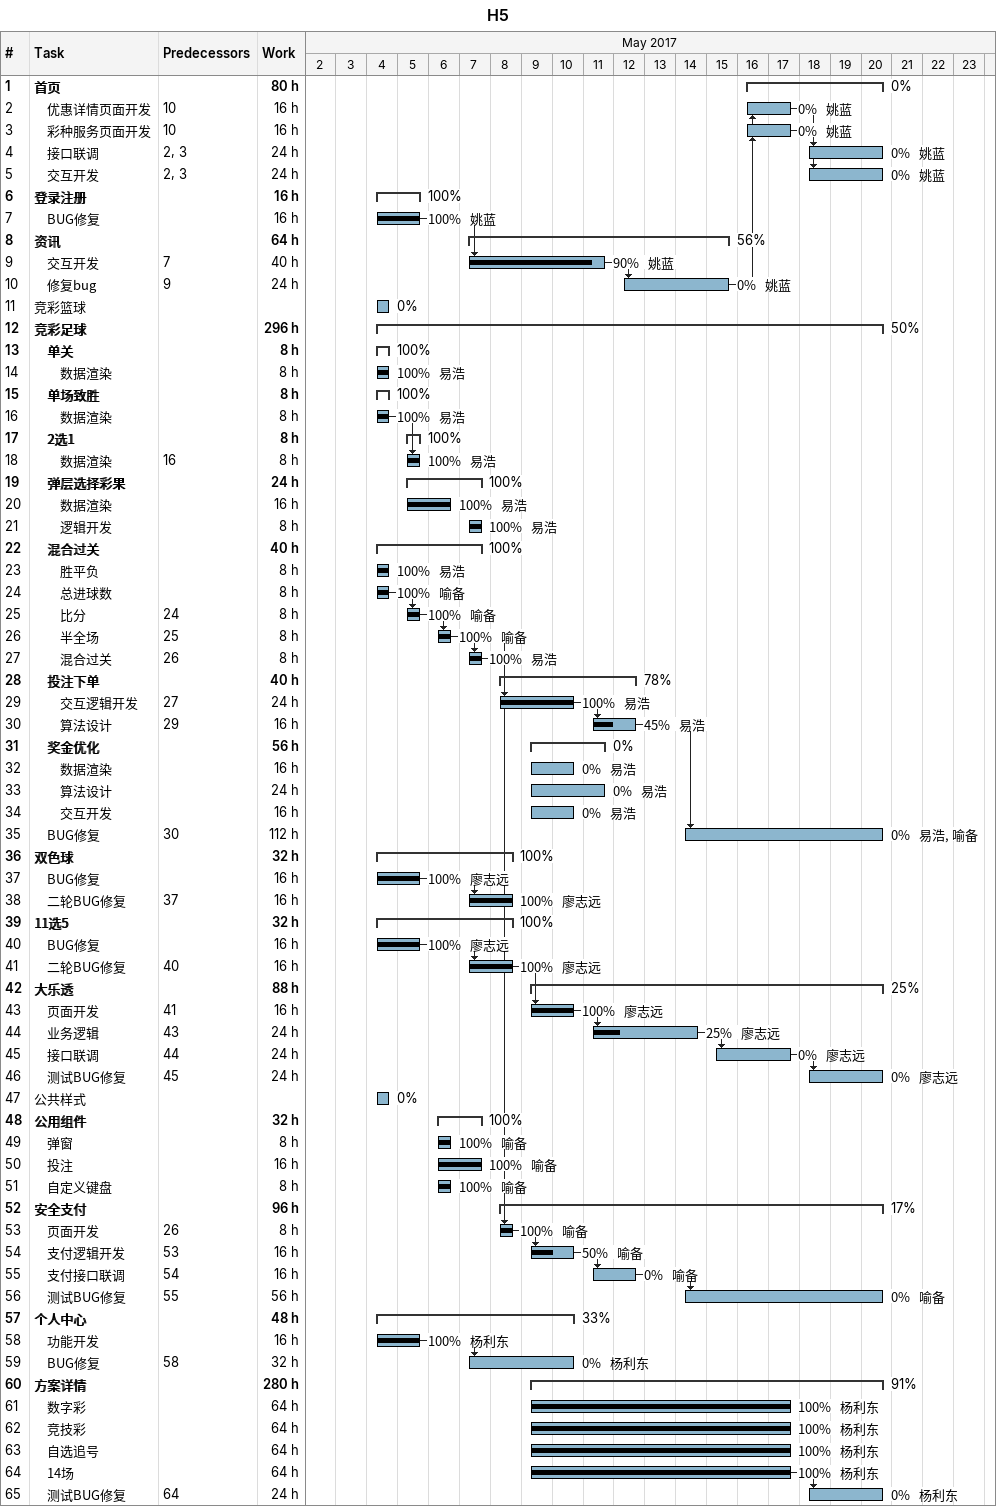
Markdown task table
H5

| ID | Level | Task | Start | Finish | Predecessors | Resources | % complete | Work (h) |
|---|---|---|---|---|---|---|---|---|
| 1 | 1 | **首页** | 2017-05-16 | 2017-05-20 |  |  | 0 | 80 |
| 2 | 2 | 优惠详情页面开发 | 2017-05-16 | 2017-05-17 | 10 | 姚蓝 | 0 | 16 |
| 3 | 2 | 彩种服务页面开发 | 2017-05-16 | 2017-05-17 | 10 | 姚蓝 | 0 | 16 |
| 4 | 2 | 接口联调 | 2017-05-18 | 2017-05-20 | 2, 3 | 姚蓝 | 0 | 24 |
| 5 | 2 | 交互开发 | 2017-05-18 | 2017-05-20 | 2, 3 | 姚蓝 | 0 | 24 |
| 6 | 1 | **登录注册** | 2017-05-04 | 2017-05-05 |  |  | 100 | 16 |
| 7 | 2 | BUG修复 | 2017-05-04 | 2017-05-05 |  | 姚蓝 | 100 | 16 |
| 8 | 1 | **资讯** | 2017-05-07 | 2017-05-15 |  |  | 56 | 64 |
| 9 | 2 | 交互开发 | 2017-05-07 | 2017-05-11 | 7 | 姚蓝 | 90 | 40 |
| 10 | 2 | 修复bug | 2017-05-12 | 2017-05-15 | 9 | 姚蓝 | 0 | 24 |
| 11 | 1 | 竞彩篮球 | 2017-05-04 | 2017-05-04 |  |  | 0 |  |
| 12 | 1 | **竞彩足球** | 2017-05-04 | 2017-05-20 |  |  | 50 | 296 |
| 13 | 2 | **单关** | 2017-05-04 | 2017-05-04 |  |  | 100 | 8 |
| 14 | 3 | 数据渲染 | 2017-05-04 | 2017-05-04 |  | 易浩 | 100 | 8 |
| 15 | 2 | **单场致胜** | 2017-05-04 | 2017-05-04 |  |  | 100 | 8 |
| 16 | 3 | 数据渲染 | 2017-05-04 | 2017-05-04 |  | 易浩 | 100 | 8 |
| 17 | 2 | **2选1** | 2017-05-05 | 2017-05-05 |  |  | 100 | 8 |
| 18 | 3 | 数据渲染 | 2017-05-05 | 2017-05-05 | 16 | 易浩 | 100 | 8 |
| 19 | 2 | **弹层选择彩果** | 2017-05-05 | 2017-05-07 |  |  | 100 | 24 |
| 20 | 3 | 数据渲染 | 2017-05-05 | 2017-05-06 |  | 易浩 | 100 | 16 |
| 21 | 3 | 逻辑开发 | 2017-05-07 | 2017-05-07 |  | 易浩 | 100 | 8 |
| 22 | 2 | **混合过关** | 2017-05-04 | 2017-05-07 |  |  | 100 | 40 |
| 23 | 3 | 胜平负 | 2017-05-04 | 2017-05-04 |  | 易浩 | 100 | 8 |
| 24 | 3 | 总进球数 | 2017-05-04 | 2017-05-04 |  | 喻备 | 100 | 8 |
| 25 | 3 | 比分 | 2017-05-05 | 2017-05-05 | 24 | 喻备 | 100 | 8 |
| 26 | 3 | 半全场 | 2017-05-06 | 2017-05-06 | 25 | 喻备 | 100 | 8 |
| 27 | 3 | 混合过关 | 2017-05-07 | 2017-05-07 | 26 | 易浩 | 100 | 8 |
| 28 | 2 | **投注下单** | 2017-05-08 | 2017-05-12 |  |  | 78 | 40 |
| 29 | 3 | 交互逻辑开发 | 2017-05-08 | 2017-05-10 | 27 | 易浩 | 100 | 24 |
| 30 | 3 | 算法设计 | 2017-05-11 | 2017-05-12 | 29 | 易浩 | 45 | 16 |
| 31 | 2 | **奖金优化** | 2017-05-09 | 2017-05-11 |  |  | 0 | 56 |
| 32 | 3 | 数据渲染 | 2017-05-09 | 2017-05-10 |  | 易浩 | 0 | 16 |
| 33 | 3 | 算法设计 | 2017-05-09 | 2017-05-11 |  | 易浩 | 0 | 24 |
| 34 | 3 | 交互开发 | 2017-05-09 | 2017-05-10 |  | 易浩 | 0 | 16 |
| 35 | 2 | BUG修复 | 2017-05-14 | 2017-05-20 | 30 | 易浩, 喻备 | 0 | 112 |
| 36 | 1 | **双色球** | 2017-05-04 | 2017-05-08 |  |  | 100 | 32 |
| 37 | 2 | BUG修复 | 2017-05-04 | 2017-05-05 |  | 廖志远 | 100 | 16 |
| 38 | 2 | 二轮BUG修复 | 2017-05-07 | 2017-05-08 | 37 | 廖志远 | 100 | 16 |
| 39 | 1 | **11选5** | 2017-05-04 | 2017-05-08 |  |  | 100 | 32 |
| 40 | 2 | BUG修复 | 2017-05-04 | 2017-05-05 |  | 廖志远 | 100 | 16 |
| 41 | 2 | 二轮BUG修复 | 2017-05-07 | 2017-05-08 | 40 | 廖志远 | 100 | 16 |
| 42 | 1 | **大乐透** | 2017-05-09 | 2017-05-20 |  |  | 25 | 88 |
| 43 | 2 | 页面开发 | 2017-05-09 | 2017-05-10 | 41 | 廖志远 | 100 | 16 |
| 44 | 2 | 业务逻辑 | 2017-05-11 | 2017-05-14 | 43 | 廖志远 | 25 | 24 |
| 45 | 2 | 接口联调 | 2017-05-15 | 2017-05-17 | 44 | 廖志远 | 0 | 24 |
| 46 | 2 | 测试BUG修复 | 2017-05-18 | 2017-05-20 | 45 | 廖志远 | 0 | 24 |
| 47 | 1 | 公共样式 | 2017-05-04 | 2017-05-04 |  |  | 0 |  |
| 48 | 1 | **公用组件** | 2017-05-06 | 2017-05-07 |  |  | 100 | 32 |
| 49 | 2 | 弹窗 | 2017-05-06 | 2017-05-06 |  | 喻备 | 100 | 8 |
| 50 | 2 | 投注 | 2017-05-06 | 2017-05-07 |  | 喻备 | 100 | 16 |
| 51 | 2 | 自定义键盘 | 2017-05-06 | 2017-05-06 |  | 喻备 | 100 | 8 |
| 52 | 1 | **安全支付** | 2017-05-08 | 2017-05-20 |  |  | 17 | 96 |
| 53 | 2 | 页面开发 | 2017-05-08 | 2017-05-08 | 26 | 喻备 | 100 | 8 |
| 54 | 2 | 支付逻辑开发 | 2017-05-09 | 2017-05-10 | 53 | 喻备 | 50 | 16 |
| 55 | 2 | 支付接口联调 | 2017-05-11 | 2017-05-12 | 54 | 喻备 | 0 | 16 |
| 56 | 2 | 测试BUG修复 | 2017-05-14 | 2017-05-20 | 55 | 喻备 | 0 | 56 |
| 57 | 1 | **个人中心** | 2017-05-04 | 2017-05-10 |  |  | 33 | 48 |
| 58 | 2 | 功能开发 | 2017-05-04 | 2017-05-05 |  | 杨利东 | 100 | 16 |
| 59 | 2 | BUG修复 | 2017-05-07 | 2017-05-10 | 58 | 杨利东 | 0 | 32 |
| 60 | 1 | **方案详情** | 2017-05-09 | 2017-05-20 |  |  | 91 | 280 |
| 61 | 2 | 数字彩 | 2017-05-09 | 2017-05-17 |  | 杨利东 | 100 | 64 |
| 62 | 2 | 竞技彩 | 2017-05-09 | 2017-05-17 |  | 杨利东 | 100 | 64 |
| 63 | 2 | 自选追号 | 2017-05-09 | 2017-05-17 |  | 杨利东 | 100 | 64 |
| 64 | 2 | 14场 | 2017-05-09 | 2017-05-17 |  | 杨利东 | 100 | 64 |
| 65 | 2 | 测试BUG修复 | 2017-05-18 | 2017-05-20 | 64 | 杨利东 | 0 | 24 |
